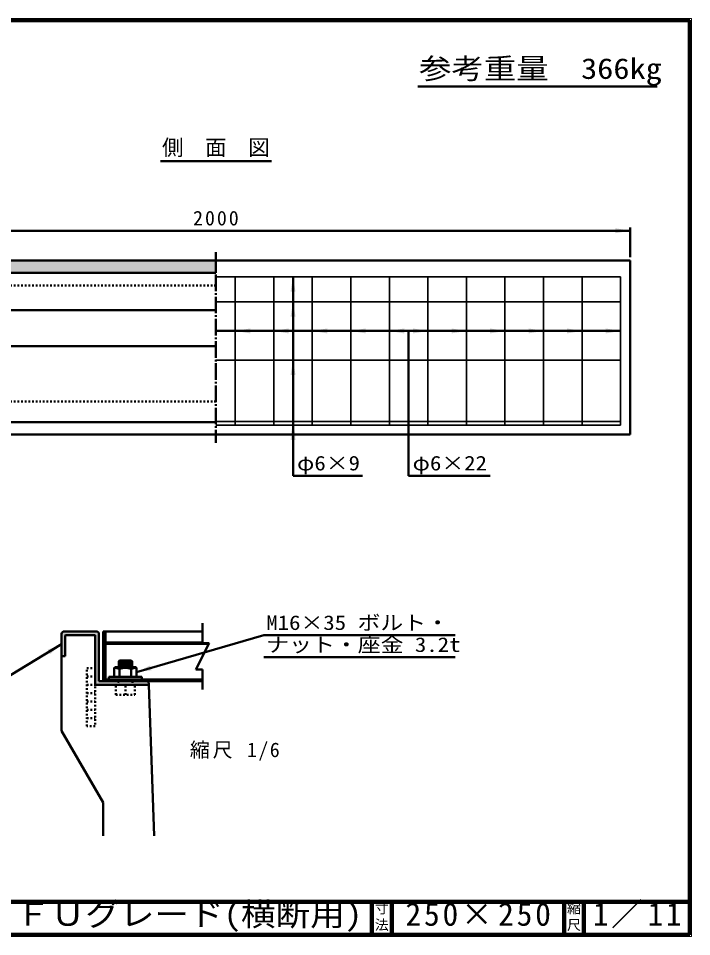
# Model space of a CAD drawing. Units: millimetres, scale not verified, with parts at other scales. Extents: x 100 to 4105, y 100 to 2870.
# Drawn here: x 2074 to 4105, y 100 to 2870 of the extents above; entities that cross this region are included whole.
import ezdxf
from ezdxf.enums import TextEntityAlignment as Align

# ---------------------------------------------------------------- set-up
doc = ezdxf.new("R2010")
doc.units = ezdxf.units.MM
doc.header["$LTSCALE"] = 5
doc.linetypes.add('USER1', pattern=[2.2, 1, -1.2])
doc.linetypes.add('USER2', pattern=[13.4, 10, -1.2, 1, -1.2])
doc.layers.add('V-nasSTD', color=7, linetype='Continuous', lineweight=50)
doc.styles.add('ＭＳ ゴシック', font='')
doc.styles.get('ＭＳ ゴシック').set_extended_font_data('MS Gothic')

msp = doc.modelspace()

# ---------------------------------------------------------------- hatches: boundary and pattern name
at = {"layer": 'V-nasSTD'}
for points in [[(3874.869, 2221.908), (3919.869, 2229.408), (3874.869, 2236.908)], [(1419.869, 2101.908), (2669.869, 2101.908), (2669.869, 2139.408), (1419.869, 2139.408), (1419.869, 1614.408)], [(2894.874, 2045.359), (2902.374, 2090.359), (2909.874, 2045.359)], [(2894.874, 1970.359), (2902.374, 2015.359), (2909.874, 1970.359)], [(2772.994, 1919.609), (2727.994, 1927.109), (2772.994, 1934.609)], [(2889.244, 1919.609), (2844.244, 1927.109), (2889.244, 1934.609)], [(3005.494, 1919.609), (2960.494, 1927.109), (3005.494, 1934.609)], [(3121.744, 1919.609), (3076.744, 1927.109), (3121.744, 1934.609)], [(3237.994, 1919.609), (3192.994, 1927.109), (3237.994, 1934.609)], [(3264.244, 1934.609), (3309.244, 1927.109), (3264.244, 1919.609)], [(3380.494, 1934.609), (3425.494, 1927.109), (3380.494, 1919.609)], [(3496.744, 1934.609), (3541.744, 1927.109), (3496.744, 1919.609)], [(3612.994, 1934.609), (3657.994, 1927.109), (3612.994, 1919.609)], [(3729.244, 1934.609), (3774.244, 1927.109), (3729.244, 1919.609)], [(3845.494, 1934.609), (3890.494, 1927.109), (3845.494, 1919.609)], [(2894.874, 1793.858), (2902.374, 1838.858), (2909.874, 1793.858)], [(2894.874, 1608.487), (2902.374, 1653.487), (2909.874, 1608.487)], [(2894.874, 1598.158), (2902.374, 1643.158), (2909.874, 1598.158)], [(2215.275, 945.755), (2204.025, 945.755), (2204.025, 1012.942, -0.41421), (2211.837, 1020.755), (2308.712, 1020.755, -0.41421), (2316.525, 1012.942), (2316.525, 870.755), (2466.525, 870.755), (2466.927, 859.505), (2305.275, 859.505), (2305.275, 1008.723, 0.41421), (2304.494, 1009.505), (2216.056, 1009.505, 0.41421), (2215.275, 1008.723)], [(2169.378, 952.236), (2161.625, 965.077), (2204.025, 981.914)], [(2475.59, 903.525), (2430.275, 898.255), (2471.432, 917.937)]]:
    msp.add_hatch(color=256, dxfattribs=at).paths.add_polyline_path(points)

# ---------------------------------------------------------------- linework, layer by layer
at = {"layer": 'V-nasSTD', "lineweight": 100}
for p, q in [((4100, 2865), (105, 2865)), ((4100, 105), (4100, 2865)), ((105, 205), (4100, 205)), ((3140, 205), (3140, 105)), ((3200, 205), (3200, 105)), ((3720, 205), (3720, 105)), ((3780, 205), (3780, 105)), ((105, 105), (4100, 105))]:
    msp.add_line(p, q, dxfattribs=at)
at = {"layer": 'V-nasSTD'}
for p, q in [((3278.536, 2664.753), (4000.536, 2664.753)), ((2502.869, 2439.408), (2836.869, 2439.408)), ((3919.869, 2229.408), (1419.869, 2229.408)), ((3919.869, 2239.408), (3919.869, 2149.408)), ((3919.869, 2139.408), (1419.869, 2139.408)), ((2669.869, 2139.408), (1419.869, 2139.408)), ((2669.869, 2101.908), (2669.869, 2139.408)), ((3919.869, 1614.408), (3919.869, 2139.408)), ((1419.869, 2101.908), (2669.869, 2101.908)), ((1419.869, 2101.908), (2669.869, 2101.908)), ((2902.374, 2090.359), (2902.374, 1490.359)), ((2669.869, 1989.408), (1419.869, 1989.408)), ((3890.494, 1927.109), (2669.869, 1927.109)), ((3251.119, 1927.109), (3251.119, 1490.359)), ((2669.869, 1881.155), (1419.869, 1881.155)), ((2669.869, 1651.908), (1419.869, 1651.908)), ((1419.869, 1614.408), (3919.869, 1614.408)), ((2902.374, 1490.359), (3112.374, 1490.359)), ((3251.119, 1490.359), (3497.119, 1490.359)), ((2629.025, 1045.755), (2629.025, 985.755)), ((2204.025, 945.755), (2204.025, 1012.942)), ((2204.025, 1012.942), (2204.025, 945.755)), ((2308.712, 1020.755), (2211.837, 1020.755)), ((2211.837, 1020.755), (2308.712, 1020.755)), ((2215.275, 1008.723), (2215.275, 945.755)), ((2215.275, 1008.723), (2215.275, 945.755)), ((2304.494, 1009.505), (2216.056, 1009.505)), ((2304.494, 1009.505), (2216.056, 1009.505)), ((2305.275, 1008.723), (2305.275, 859.505)), ((2305.275, 859.505), (2305.275, 1008.723)), ((2316.525, 1012.942), (2316.525, 870.755)), ((2316.525, 1012.942), (2316.525, 870.755)), ((2329.025, 1020.755), (2329.025, 870.755)), ((2629.025, 1020.755), (2329.025, 1020.755)), ((2336.525, 1020.755), (2336.525, 870.755)), ((2814.595, 1009.151), (2430.275, 898.255)), ((2814.595, 1009.151), (3391.595, 1009.151)), ((2049.93, 888.882), (2204.025, 981.914)), ((2629.025, 987.755), (2336.525, 987.755)), ((2647.775, 983.255), (2336.525, 983.255)), ((2649.025, 985.755), (2609.025, 905.755)), ((2649.025, 985.755), (2629.025, 985.755)), ((2204.025, 945.755), (2204.025, 720.755)), ((2215.275, 945.755), (2204.025, 945.755)), ((2215.275, 945.755), (2204.025, 945.755)), ((2814.595, 942.794), (3391.595, 942.794)), ((2379.025, 933.255), (2376.525, 930.755)), ((2376.525, 913.255), (2376.525, 930.755)), ((2376.525, 928.953), (2416.525, 927.556)), ((2376.525, 923.953), (2416.525, 922.556)), ((2376.525, 918.953), (2416.525, 917.556)), ((2379.025, 933.255), (2414.025, 933.255)), ((2414.025, 933.255), (2416.525, 930.755)), ((2416.525, 930.755), (2416.525, 913.255)), ((2365.275, 913.255), (2362.775, 910.755)), ((2362.775, 910.755), (2362.775, 883.255)), ((2365.275, 913.255), (2427.775, 913.255)), ((2376.525, 913.953), (2396.525, 913.255)), ((2379.025, 908.273), (2379.025, 883.255)), ((2414.025, 908.267), (2414.025, 883.255)), ((2427.775, 913.255), (2430.275, 910.755)), ((2430.275, 910.755), (2430.275, 883.255)), ((2629.025, 905.755), (2609.025, 905.755)), ((2629.025, 905.755), (2629.025, 845.755)), ((2466.927, 859.505), (2305.275, 859.505)), ((2466.927, 859.505), (2305.275, 859.505)), ((2629.025, 870.755), (2316.525, 870.755)), ((2316.525, 870.755), (2466.525, 870.755)), ((2629.025, 875.255), (2336.525, 875.255)), ((2346.525, 883.255), (2446.525, 883.255)), ((2346.525, 883.255), (2346.525, 875.255)), ((2415.4, 883.255), (2375.4, 883.255)), ((2446.525, 883.255), (2446.525, 875.255)), ((2466.525, 870.755), (2466.927, 859.505)), ((2466.927, 859.505), (2483.186, 404.248)), ((2329.025, 504.248), (2204.025, 720.755)), ((2329.025, 504.248), (2329.025, 404.248))]:
    msp.add_line(p, q, dxfattribs=at)
at = {"layer": 'V-nasSTD', "linetype": 'USER2'}
msp.add_line((2669.869, 2164.408), (2669.869, 1589.408), dxfattribs=at)
at = {"layer": 'V-nasSTD', "lineweight": 35}
for p, q in [((3890.494, 2090.359), (2669.869, 2090.359)), ((2727.994, 2090.359), (2727.994, 1643.158)), ((2844.244, 2090.359), (2844.244, 1643.158)), ((2960.494, 2090.359), (2960.494, 1643.158)), ((3076.744, 2090.359), (3076.744, 1643.158)), ((3192.994, 2090.359), (3192.994, 1643.158)), ((3309.244, 2090.359), (3309.244, 1643.158)), ((3425.494, 2090.359), (3425.494, 1643.158)), ((3541.744, 2090.359), (3541.744, 1643.158)), ((3657.994, 2090.359), (3657.994, 1643.158)), ((3774.244, 2090.359), (3774.244, 1643.158)), ((3890.494, 2090.359), (3890.494, 1643.158)), ((3890.494, 2015.359), (2669.869, 2015.359)), ((3890.494, 1838.858), (2669.869, 1838.858)), ((3890.494, 1653.487), (2669.869, 1653.487)), ((3890.494, 1643.158), (2669.869, 1643.158))]:
    msp.add_line(p, q, dxfattribs=at)
at = {"layer": 'V-nasSTD', "linetype": 'USER1'}
for p, q in [((2669.869, 2064.408), (1419.869, 2064.408)), ((2669.869, 1714.408), (1419.869, 1714.408)), ((2280.275, 734.505), (2280.275, 909.505)), ((2280.275, 909.505), (2305.275, 909.505)), ((2305.275, 909.505), (2305.275, 734.505)), ((2280.275, 884.505), (2305.275, 884.505)), ((2280.275, 859.505), (2305.275, 859.505)), ((2367.775, 829.505), (2367.775, 859.505)), ((2375.275, 870.755), (2374.15, 859.505)), ((2396.525, 829.505), (2396.525, 859.505)), ((2417.775, 870.755), (2418.9, 859.505)), ((2425.275, 829.505), (2425.275, 859.505)), ((2280.275, 834.505), (2305.275, 834.505)), ((2280.275, 809.505), (2305.275, 809.505)), ((2367.775, 829.505), (2425.275, 829.505)), ((2280.275, 784.505), (2305.275, 784.505)), ((2280.275, 759.505), (2305.275, 759.505)), ((2305.275, 734.505), (2280.275, 734.505))]:
    msp.add_line(p, q, dxfattribs=at)
at = {"layer": 'V-nasSTD', "lineweight": 13}
msp.add_lwpolyline([(100, 100), (100, 2870), (4105, 2870), (4105, 100)], close=True, dxfattribs=at)
at = {"layer": 'V-nasSTD'}
for centre, radius, start, end in [((2211.837, 1012.942), 7.812, 90, 180), ((2211.837, 1012.942), 7.812, 90, 180), ((2216.056, 1008.723), 0.781, 90, 180), ((2216.056, 1008.723), 0.781, 90, 180), ((2304.494, 1008.723), 0.781, 0, 90), ((2304.494, 1008.723), 0.781, 0, 90), ((2308.712, 1012.942), 7.812, 0, 90), ((2308.712, 1012.942), 7.812, 0, 90), ((2361.546, 848.267), 62.5, 73.75963, 88.87293), ((2396.525, 848.267), 62.5, 73.7398, 106.2602), ((2431.525, 848.267), 62.5, 91.14598, 106.2602)]:
    msp.add_arc(centre, radius, start, end, dxfattribs=at)

# ---------------------------------------------------------------- texts
at = {"layer": 'V-nasSTD', "style": 'ＭＳ ゴシック'}
for s, height, width, p in [('参考重量\u3000366kg', 62.32, 1.15, (3282.536, 2749.753)), ('φ6×9', 43.99, 1.15, (2914.374, 1550.359)), ('φ6×22', 43.99, 1.15, (3263.119, 1550.359)), ('M16×35 ボルト・', 43.99, 1.15, (2821.595, 1069.151)), ('ナット・座金 3.2t', 43.99, 1.15, (2821.595, 1002.794)), ('ＦＵグレード(横断用)', 69.65, 1.1, (2066.092, 202.47))]:
    msp.add_text(s, height=height, dxfattribs=dict(at, width=width)).set_placement(p, align=Align.TOP_LEFT)
for s, height, p in [('側\u3000面\u3000図', 47.65, (2506.865, 2504.408)), ('寸', 30.79, (3148.982, 200.999)), ('縮', 30.79, (3728.982, 200.999)), ('法', 30.79, (3148.976, 151.01)), ('尺', 30.79, (3728.976, 151.01))]:
    msp.add_text(s, height=height, dxfattribs=at).set_placement(p, align=Align.TOP_LEFT)
at = {"layer": 'V-nasSTD', "attachment_point": 1, "style": 'ＭＳ ゴシック'}
for s, insert, char_height in [('\\T1.2;2000', (2600.763, 2289.408), 43.99), ('\\T1.15;縮尺\\~1/6', (2590.917, 685.548), 43.99), ('\\T1.18;250×250', (3241.581, 202.508), 69.65), ('\\T1.16;1／11', (3807.033, 202.582), 69.65)]:
    msp.add_mtext(s, dxfattribs=dict(at, insert=insert, char_height=char_height))

doc.saveas('drawing.dxf')
